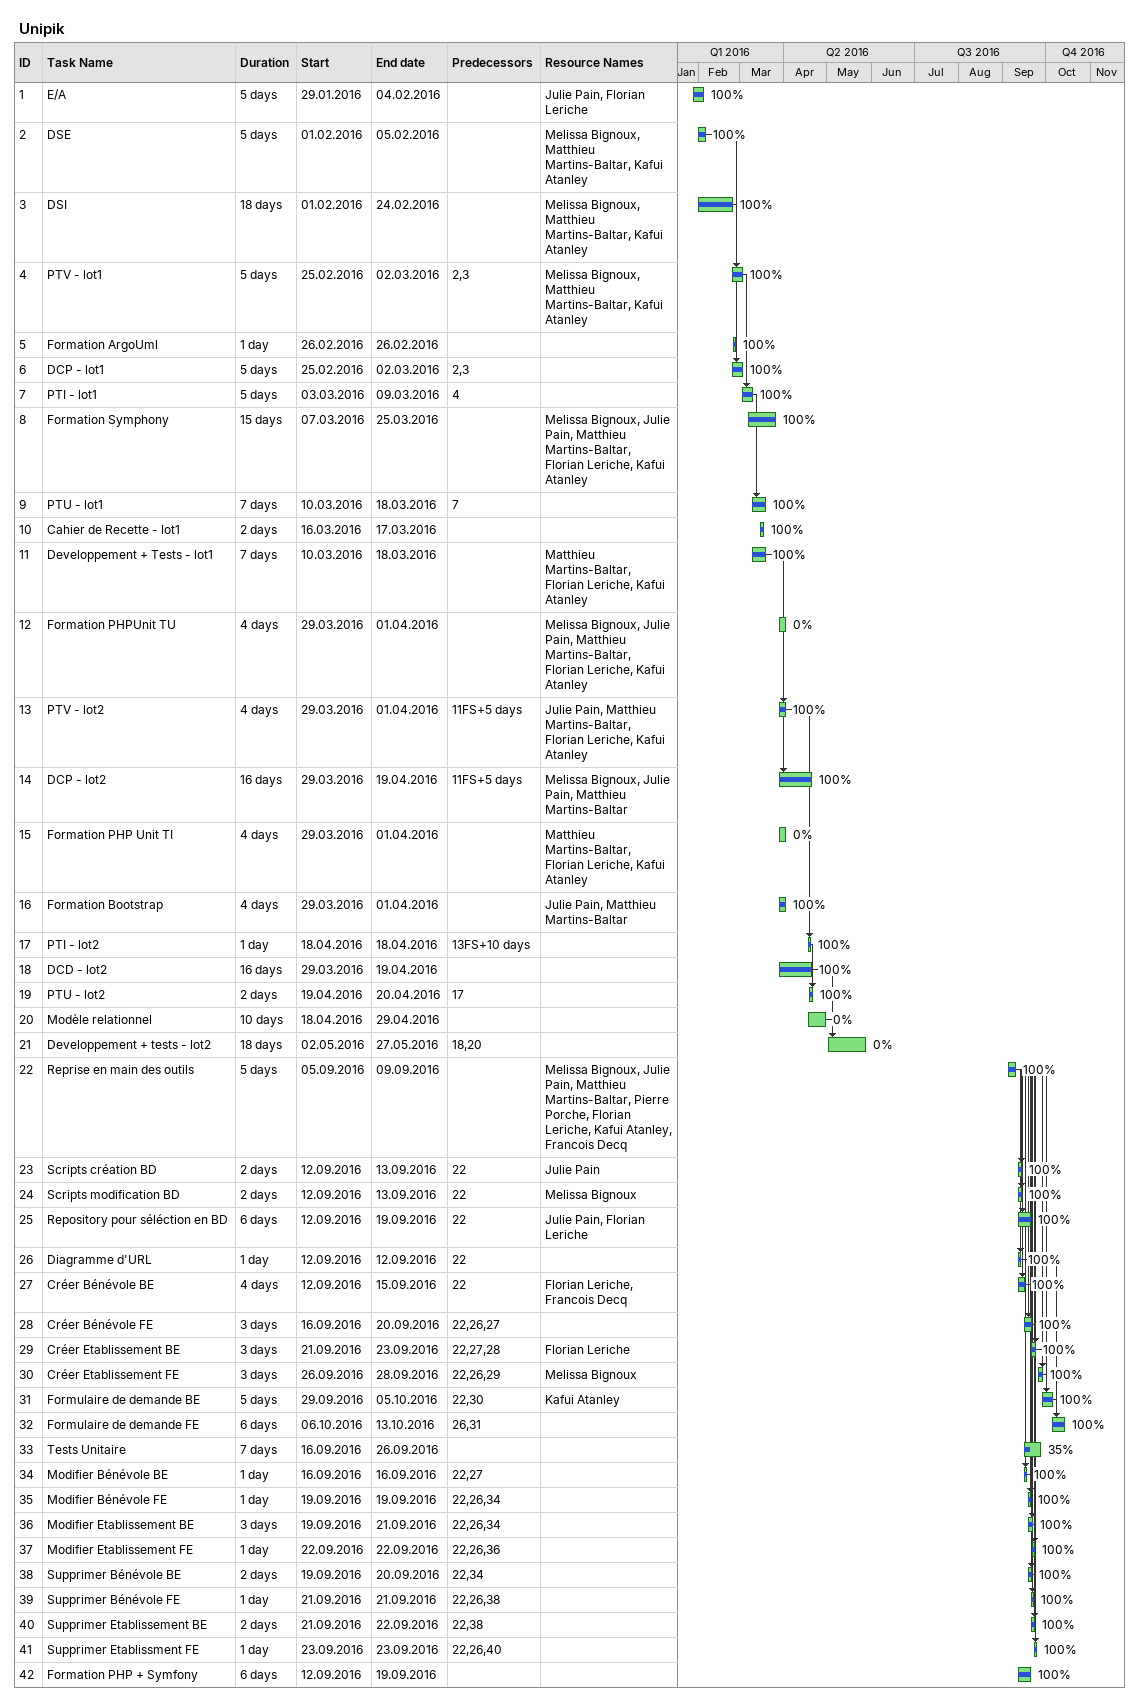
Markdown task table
Unipik

| ID | Task | Duration | Start | Finish | Predecessors | Resources | % complete |
|---|---|---|---|---|---|---|---|
| 1 | E/A | 5d | 2016-01-29 | 2016-02-04 |  | Julie Pain, Florian Leriche | 100 |
| 2 | DSE | 5d | 2016-02-01 | 2016-02-05 |  | Melissa Bignoux, Matthieu Martins-Baltar, Kafui Atanley | 100 |
| 3 | DSI | 18d | 2016-02-01 | 2016-02-24 |  | Melissa Bignoux, Matthieu Martins-Baltar, Kafui Atanley | 100 |
| 4 | PTV - lot1 | 5d | 2016-02-25 | 2016-03-02 | 2, 3 | Melissa Bignoux, Matthieu Martins-Baltar, Kafui Atanley | 100 |
| 5 | Formation ArgoUml | 1d | 2016-02-26 | 2016-02-26 |  |  | 100 |
| 6 | DCP - lot1 | 5d | 2016-02-25 | 2016-03-02 | 2, 3 |  | 100 |
| 7 | PTI - lot1 | 5d | 2016-03-03 | 2016-03-09 | 4 |  | 100 |
| 8 | Formation Symphony | 15d | 2016-03-07 | 2016-03-25 |  | Melissa Bignoux, Julie Pain, Matthieu Martins-Baltar, Florian Leriche, Kafui Atanley | 100 |
| 9 | PTU - lot1 | 7d | 2016-03-10 | 2016-03-18 | 7 |  | 100 |
| 10 | Cahier de Recette - lot1 | 2d | 2016-03-16 | 2016-03-17 |  |  | 100 |
| 11 | Developpement + Tests - lot1 | 7d | 2016-03-10 | 2016-03-18 |  | Matthieu Martins-Baltar, Florian Leriche, Kafui Atanley | 100 |
| 12 | Formation PHPUnit TU | 4d | 2016-03-29 | 2016-04-01 |  | Melissa Bignoux, Julie Pain, Matthieu Martins-Baltar, Florian Leriche, Kafui Atanley | 0 |
| 13 | PTV - lot2 | 4d | 2016-03-29 | 2016-04-01 | 11FS+5d | Julie Pain, Matthieu Martins-Baltar, Florian Leriche, Kafui Atanley | 100 |
| 14 | DCP - lot2 | 16d | 2016-03-29 | 2016-04-19 | 11FS+5d | Melissa Bignoux, Julie Pain, Matthieu Martins-Baltar | 100 |
| 15 | Formation PHP Unit TI | 4d | 2016-03-29 | 2016-04-01 |  | Matthieu Martins-Baltar, Florian Leriche, Kafui Atanley | 0 |
| 16 | Formation Bootstrap | 4d | 2016-03-29 | 2016-04-01 |  | Julie Pain, Matthieu Martins-Baltar | 100 |
| 17 | PTI - lot2 | 1d | 2016-04-18 | 2016-04-18 | 13FS+10d |  | 100 |
| 18 | DCD - lot2 | 16d | 2016-03-29 | 2016-04-19 |  |  | 100 |
| 19 | PTU - lot2 | 2d | 2016-04-19 | 2016-04-20 | 17 |  | 100 |
| 20 | Modèle relationnel | 10d | 2016-04-18 | 2016-04-29 |  |  | 0 |
| 21 | Developpement + tests - lot2 | 18d | 2016-05-02 | 2016-05-27 | 18, 20 |  | 0 |
| 22 | Reprise en main des outils | 5d | 2016-09-05 | 2016-09-09 |  | Melissa Bignoux, Julie Pain, Matthieu Martins-Baltar, Pierre Porche, Florian Leriche, Kafui Atanley, Francois Decq | 100 |
| 23 | Scripts création BD | 2d | 2016-09-12 | 2016-09-13 | 22 | Julie Pain | 100 |
| 24 | Scripts modification BD | 2d | 2016-09-12 | 2016-09-13 | 22 | Melissa Bignoux | 100 |
| 25 | Repository pour séléction en BD | 6d | 2016-09-12 | 2016-09-19 | 22 | Julie Pain, Florian Leriche | 100 |
| 26 | Diagramme d'URL | 1d | 2016-09-12 | 2016-09-12 | 22 |  | 100 |
| 27 | Créer Bénévole BE | 4d | 2016-09-12 | 2016-09-15 | 22 | Florian Leriche, Francois Decq | 100 |
| 28 | Créer Bénévole FE | 3d | 2016-09-16 | 2016-09-20 | 22, 26, 27 |  | 100 |
| 29 | Créer Etablissement BE | 3d | 2016-09-21 | 2016-09-23 | 22, 27, 28 | Florian Leriche | 100 |
| 30 | Créer Etablissement FE | 3d | 2016-09-26 | 2016-09-28 | 22, 26, 29 | Melissa Bignoux | 100 |
| 31 | Formulaire de demande BE | 5d | 2016-09-29 | 2016-10-05 | 22, 30 | Kafui Atanley | 100 |
| 32 | Formulaire de demande FE | 6d | 2016-10-06 | 2016-10-13 | 26, 31 |  | 100 |
| 33 | Tests Unitaire | 7d | 2016-09-16 | 2016-09-26 |  |  | 35 |
| 34 | Modifier Bénévole BE | 1d | 2016-09-16 | 2016-09-16 | 22, 27 |  | 100 |
| 35 | Modifier Bénévole FE | 1d | 2016-09-19 | 2016-09-19 | 22, 26, 34 |  | 100 |
| 36 | Modifier Etablissement BE | 3d | 2016-09-19 | 2016-09-21 | 22, 26, 34 |  | 100 |
| 37 | Modifier Etablissement FE | 1d | 2016-09-22 | 2016-09-22 | 22, 26, 36 |  | 100 |
| 38 | Supprimer Bénévole BE | 2d | 2016-09-19 | 2016-09-20 | 22, 34 |  | 100 |
| 39 | Supprimer Bénévole FE | 1d | 2016-09-21 | 2016-09-21 | 22, 26, 38 |  | 100 |
| 40 | Supprimer Etablissement BE | 2d | 2016-09-21 | 2016-09-22 | 22, 38 |  | 100 |
| 41 | Supprimer Etablissment FE | 1d | 2016-09-23 | 2016-09-23 | 22, 26, 40 |  | 100 |
| 42 | Formation PHP + Symfony | 6d | 2016-09-12 | 2016-09-19 |  |  | 100 |
